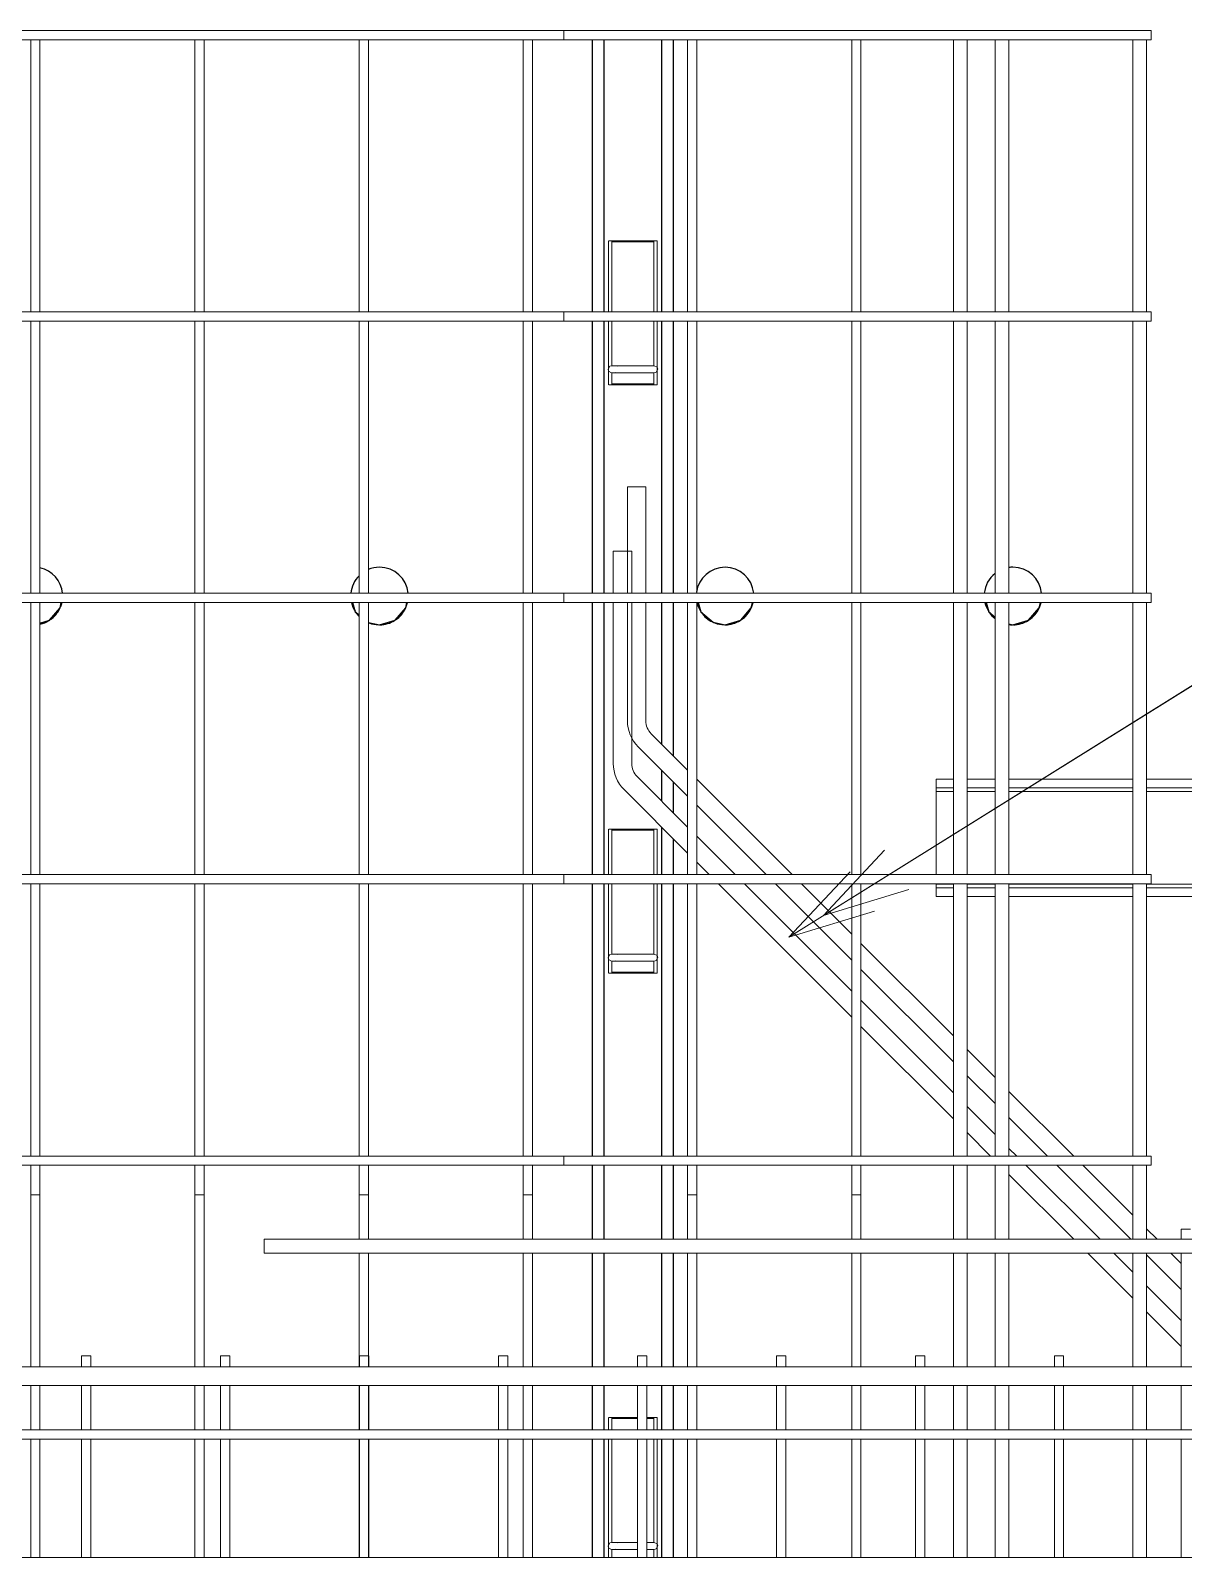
# Model space of a CAD drawing. Header units: millimetres. Extents: x 65464 to 98797, y 2255 to 31386.
# Drawn here: x 67880 to 68881, y 3385 to 4711 of the extents above; entities that cross this region are included whole.
import ezdxf

# ---------------------------------------------------------------- set-up
doc = ezdxf.new("R2010")
doc.units = ezdxf.units.MM
for name, color, linetype, lineweight in [('A-GENM', 13, 'Continuous', 18), ('A-WALL', 113, 'Continuous', 25), ('S-BEAM', 12, 'Continuous', 18), ('S-RBAR', 171, 'Continuous', 18), ('S-RBAR-IDEN', 171, 'Continuous', 9)]:
    doc.layers.add(name, color=color, linetype=linetype, lineweight=lineweight)

# ---------------------------------------------------------------- blocks, each defined once
blk = doc.blocks.new('loopbox down bent - Wire Loop-V1-Elevation Front')
at = {"layer": 'A-GENM'}
for p, q in [((68382, 4017.2), (68382, 3977.7)), ((68383.2, 4017.2), (68382.1, 4017.2)), ((68383.2, 4017.2), (68384.8, 4017.2)), ((68384.8, 4017.2), (68384.8, 3977.7)), ((68384.8, 4017.2), (68421.2, 4017.2)), ((68421.2, 4016.3), (68384.8, 4016.3)), ((68421.2, 4017.2), (68422.8, 4017.2)), ((68421.2, 4017.2), (68421.2, 3977.7)), ((68424, 4017.2), (68422.8, 4017.2)), ((68424, 3977.7), (68424, 4017.2)), ((68382, 3969.7), (68382, 3906.8)), ((68384.8, 3969.7), (68384.8, 3908.7)), ((68421.2, 3969.7), (68421.2, 3908.7)), ((68424, 3904.8), (68424, 3969.7)), ((68382, 3906.7), (68382, 3892.3)), ((68384.5, 3908.8), (68384.7, 3908.8)), ((68384.7, 3902.7), (68384.5, 3902.7)), ((68384.8, 3902.8), (68384.8, 3892.3)), ((68421.2, 3902.8), (68421.2, 3892.3)), ((68421.4, 3908.8), (68421.6, 3908.8)), ((68421.6, 3902.7), (68421.4, 3902.7)), ((68424, 3892.3), (68424, 3904.7)), ((68382.1, 3892.3), (68383.2, 3892.3)), ((68384.8, 3892.3), (68383.2, 3892.3)), ((68384.8, 3893.1), (68421.2, 3893.1)), ((68421.2, 3892.3), (68384.8, 3892.3)), ((68422.8, 3892.3), (68421.2, 3892.3)), ((68422.8, 3892.3), (68424, 3892.3))]:
    blk.add_line(p, q, dxfattribs=at)
at = {"layer": 'A-GENM', "flags": 128}
for points in [[(68381.5, 3905.7), (68382.9, 3908.3), (68384.5, 3908.8)], [(68384.5, 3902.7), (68382, 3904.1), (68381.5, 3905.7)], [(68421.6, 3908.8), (68417.6, 3908.8), (68407.3, 3908.8), (68395.3, 3908.8), (68386.5, 3908.8), (68384.5, 3908.8)], [(68384.5, 3902.7), (68388.5, 3902.7), (68398.7, 3902.7), (68410.8, 3902.7), (68419.6, 3902.7), (68421.6, 3902.7)], [(68421.6, 3908.8), (68424.1, 3907.4), (68424.6, 3905.7)], [(68424.6, 3905.7), (68423.2, 3903.2), (68421.6, 3902.7)]]:
    blk.add_lwpolyline(points, dxfattribs=at)
at = {"layer": 'A-GENM'}
for start_param, end_param in [(0.108567, 0.261799), (2.879793, 3.101861), (5.759587, 6.174619), (3.255247, 3.349095)]:
    blk.add_ellipse((68388.6, 3905.7), major_axis=(0, 3.04), ratio=0.992467, start_param=start_param, end_param=end_param, dxfattribs=at)
blk = doc.blocks.new('loopbox down bent - Wire Loop-V2-Elevation Front')
at = {"layer": 'A-GENM'}
for p, q in [((68382, 4528.2), (68382, 4466.5)), ((68383.2, 4528.2), (68382.1, 4528.2)), ((68383.2, 4528.2), (68384.8, 4528.2)), ((68384.8, 4528.2), (68384.8, 4466.5)), ((68384.8, 4528.2), (68421.2, 4528.2)), ((68421.2, 4527.3), (68384.8, 4527.3)), ((68421.2, 4528.2), (68422.8, 4528.2)), ((68421.2, 4528.2), (68421.2, 4466.5)), ((68424, 4528.2), (68422.8, 4528.2)), ((68424, 4466.5), (68424, 4528.2)), ((68382, 4458.5), (68382, 4417.8)), ((68384.8, 4458.5), (68384.8, 4419.7)), ((68421.2, 4458.5), (68421.2, 4419.7)), ((68424, 4415.8), (68424, 4458.5)), ((68382, 4417.7), (68382, 4403.3)), ((68384.5, 4419.8), (68384.7, 4419.8)), ((68421.4, 4419.8), (68421.6, 4419.8)), ((68382.1, 4403.3), (68383.2, 4403.3)), ((68384.8, 4403.3), (68383.2, 4403.3)), ((68384.7, 4413.7), (68384.5, 4413.7)), ((68384.8, 4413.8), (68384.8, 4403.3)), ((68384.8, 4404.1), (68421.2, 4404.1)), ((68421.2, 4403.3), (68384.8, 4403.3)), ((68421.2, 4413.8), (68421.2, 4403.3)), ((68422.8, 4403.3), (68421.2, 4403.3)), ((68421.6, 4413.7), (68421.4, 4413.7)), ((68422.8, 4403.3), (68424, 4403.3)), ((68424, 4403.3), (68424, 4415.7))]:
    blk.add_line(p, q, dxfattribs=at)
at = {"layer": 'A-GENM', "flags": 128}
for points in [[(68381.5, 4416.7), (68382.9, 4419.3), (68384.5, 4419.8)], [(68384.5, 4413.7), (68382, 4415.1), (68381.5, 4416.7)], [(68421.6, 4419.8), (68417.6, 4419.8), (68407.3, 4419.8), (68395.3, 4419.8), (68386.5, 4419.8), (68384.5, 4419.8)], [(68421.6, 4419.8), (68424.1, 4418.4), (68424.6, 4416.7)], [(68424.6, 4416.7), (68423.2, 4414.2), (68421.6, 4413.7)], [(68384.5, 4413.7), (68388.5, 4413.7), (68398.7, 4413.7), (68410.8, 4413.7), (68419.6, 4413.7), (68421.6, 4413.7)]]:
    blk.add_lwpolyline(points, dxfattribs=at)
at = {"layer": 'A-GENM'}
for start_param, end_param in [(0.108567, 0.261799), (5.759587, 6.174619), (2.879793, 3.101861), (3.255247, 3.349095)]:
    blk.add_ellipse((68388.6, 4416.7), major_axis=(0, 3.04), ratio=0.992467, start_param=start_param, end_param=end_param, dxfattribs=at)
blk = doc.blocks.new('loopbox down bent - Wire Loop-V5-Elevation Front')
at = {"layer": 'A-GENM'}
for p, q in [((68382, 3506.2), (68382, 3495.4)), ((68383.2, 3506.2), (68382.1, 3506.2)), ((68383.2, 3506.2), (68384.8, 3506.2)), ((68384.8, 3506.2), (68384.8, 3495.4)), ((68384.8, 3506.2), (68407, 3506.2)), ((68407, 3505.3), (68384.8, 3505.3)), ((68415, 3506.2), (68421.2, 3506.2)), ((68421.2, 3505.3), (68415, 3505.3)), ((68421.2, 3506.2), (68422.8, 3506.2)), ((68421.2, 3506.2), (68421.2, 3495.4)), ((68424, 3506.2), (68422.8, 3506.2)), ((68424, 3495.4), (68424, 3506.2)), ((68382, 3487.4), (68382, 3395.8)), ((68384.8, 3487.4), (68384.8, 3397.7)), ((68421.2, 3487.4), (68421.2, 3397.7)), ((68424, 3393.8), (68424, 3487.4)), ((68382, 3395.7), (68382, 3384.7)), ((68384.5, 3397.8), (68384.7, 3397.8)), ((68421.4, 3397.8), (68421.6, 3397.8)), ((68384.7, 3391.7), (68384.5, 3391.7)), ((68384.8, 3391.8), (68384.8, 3384.7)), ((68421.2, 3391.8), (68421.2, 3384.7)), ((68421.6, 3391.7), (68421.4, 3391.7)), ((68424, 3384.7), (68424, 3393.7))]:
    blk.add_line(p, q, dxfattribs=at)
at = {"layer": 'A-GENM', "flags": 128}
for points in [[(68381.5, 3394.7), (68382.9, 3397.3), (68384.5, 3397.8)], [(68407, 3397.8), (68395.3, 3397.8), (68386.5, 3397.8), (68384.5, 3397.8)], [(68421.6, 3397.8), (68417.6, 3397.8), (68415, 3397.8)], [(68421.6, 3397.8), (68424.1, 3396.4), (68424.6, 3394.7)], [(68384.5, 3391.7), (68382, 3393.1), (68381.5, 3394.7)], [(68384.5, 3391.7), (68388.5, 3391.7), (68398.7, 3391.7), (68407, 3391.7)], [(68415, 3391.7), (68419.6, 3391.7), (68421.6, 3391.7)], [(68424.6, 3394.7), (68423.2, 3392.2), (68421.6, 3391.7)]]:
    blk.add_lwpolyline(points, dxfattribs=at)
at = {"layer": 'A-GENM'}
for start_param, end_param in [(0.108567, 0.261799), (5.759587, 6.174619), (2.879793, 3.101861), (3.255247, 3.349095)]:
    blk.add_ellipse((68388.6, 3394.7), major_axis=(0, 3.04), ratio=0.992467, start_param=start_param, end_param=end_param, dxfattribs=at)
blk = doc.blocks.new('M_Linear Stiffener-Channel - C100X8-5344115-Elevation Front')
at = {"layer": 'S-BEAM'}
for p, q in [((68666.4, 4053.2), (68666.4, 4060.7)), ((68666.4, 4060.7), (68681.3, 4060.7)), ((68693.3, 4060.7), (68717.6, 4060.7)), ((68729.6, 4060.7), (68837, 4060.7)), ((68849, 4060.7), (70117, 4060.7)), ((70129, 4060.7), (70234, 4060.7)), ((70246.4, 4060.7), (70246.4, 4053.2)), ((68666.4, 4050.1), (68666.4, 4053.2)), ((68666.4, 4053.2), (68681.3, 4053.2)), ((68666.4, 3977.7), (68666.4, 4050.1)), ((68666.4, 4050.1), (68681.3, 4050.1)), ((68693.3, 4053.2), (68717.6, 4053.2)), ((68693.3, 4050.1), (68717.6, 4050.1)), ((68729.6, 4053.2), (68837, 4053.2)), ((68729.6, 4050.1), (68837, 4050.1)), ((68849, 4053.2), (70117, 4053.2)), ((68849, 4050.1), (70117, 4050.1)), ((70129, 4053.2), (70234, 4053.2)), ((70129, 4050.1), (70234, 4050.1)), ((70246.4, 4053.2), (70246.4, 4050.1)), ((70246.4, 4050.1), (70246.4, 4029.2)), ((70246.4, 4021.2), (70246.4, 3969.4)), ((68666.4, 3966.2), (68666.4, 3969.4)), ((68666.4, 3969.4), (68681.3, 3969.4)), ((68666.4, 3958.7), (68666.4, 3966.2)), ((68681.3, 3966.2), (68666.4, 3966.2)), ((68693.3, 3969.4), (68717.6, 3969.4)), ((68717.6, 3966.2), (68693.3, 3966.2)), ((68729.6, 3969.4), (68837, 3969.4)), ((68837, 3966.2), (68729.6, 3966.2)), ((68849, 3969.4), (70117, 3969.4)), ((70117, 3966.2), (68849, 3966.2)), ((70129, 3969.4), (70234, 3969.4)), ((70234, 3966.2), (70129, 3966.2)), ((70246.4, 3969.4), (70246.4, 3966.2)), ((70246.4, 3966.2), (70246.4, 3958.7)), ((68666.4, 3958.7), (68681.3, 3958.7)), ((68693.3, 3958.7), (68717.6, 3958.7)), ((68729.6, 3958.7), (68837, 3958.7)), ((68849, 3958.7), (70117, 3958.7)), ((70129, 3958.7), (70234, 3958.7))]:
    blk.add_line(p, q, dxfattribs=at)

msp = doc.modelspace()

# ---------------------------------------------------------------- linework, layer by layer
at = {"layer": 'A-WALL'}
for p, q in [((68368.04259, 4466.5123), (68368.04259, 4702.90028)), ((68378.04259, 4466.5123), (68378.04259, 4702.90028)), ((68428.04259, 4702.90028), (68428.04259, 4466.5123)), ((68438.04259, 4702.90028), (68438.04259, 4466.5123)), ((68368.04259, 4222.12433), (68368.04259, 4458.5123)), ((68378.04259, 4222.12433), (68378.04259, 4458.5123)), ((68428.04259, 4458.5123), (68428.04259, 4222.12433)), ((68438.04259, 4458.5123), (68438.04259, 4222.12433)), ((68368.04259, 3977.73635), (68368.04259, 4214.12433)), ((68378.04259, 3977.73635), (68378.04259, 4214.12433)), ((68428.04259, 4214.12433), (68428.04259, 4091.06371)), ((68438.04259, 4214.12433), (68438.04259, 4081.06371)), ((68173.39185, 4196.8107), (68183.04259, 4194.75)), ((68729.57958, 4195.48945), (68733.04259, 4194.75)), ((68428.04259, 4068.43629), (68428.04259, 4041.56623)), ((68438.04259, 4058.43629), (68438.04259, 4031.56623)), ((68428.04259, 4018.93882), (68428.04259, 3977.73635)), ((68438.04259, 4008.93882), (68438.04259, 3977.73635)), ((68368.04259, 3733.34838), (68368.04259, 3969.73635)), ((68378.04259, 3733.34838), (68378.04259, 3969.73635)), ((68428.04259, 3969.73635), (68428.04259, 3733.34838)), ((68438.04259, 3969.73635), (68438.04259, 3733.34838)), ((68368.04259, 3661), (68368.04259, 3725.34838)), ((68378.04259, 3661), (68378.04259, 3725.34838)), ((68428.04259, 3725.34838), (68428.04259, 3661)), ((68438.04259, 3725.34838), (68438.04259, 3661)), ((68368.04259, 3550.17372), (68368.04259, 3649)), ((68378.04259, 3550.17372), (68378.04259, 3649)), ((68428.04259, 3649), (68428.04259, 3550.17372)), ((68438.04259, 3649), (68438.04259, 3550.17372)), ((68368.04259, 3495.42529), (68368.04259, 3534.17372)), ((68378.04259, 3495.42529), (68378.04259, 3534.17372)), ((68428.04259, 3534.17372), (68428.04259, 3495.42529)), ((68438.04259, 3534.17372), (68438.04259, 3495.42529)), ((68368.04259, 3384.68772), (68368.04259, 3487.42529)), ((68378.04259, 3384.68772), (68378.04259, 3487.42529)), ((68428.04259, 3487.42529), (68428.04259, 3384.68772)), ((68438.04259, 3487.42529), (68438.04259, 3384.68772))]:
    msp.add_line(p, q, dxfattribs=at)
at = {"layer": 'A-WALL', "flags": 128}
for points in [[(67888.30575, 4196.30636), (67896.63907, 4198.77059), (67905.86228, 4209.53915), (67906.84135, 4214.12433)], [(68159.70614, 4214.12433), (68162.06318, 4206.15352), (68165.39185, 4203.30252)], [(68183.04259, 4194.75), (68196.63907, 4198.77059), (68205.86228, 4209.53915), (68206.84135, 4214.12433)], [(68459.70614, 4214.12433), (68462.06318, 4206.15352), (68472.83173, 4196.9303), (68483.04259, 4194.75)], [(68483.04259, 4194.75), (68496.63907, 4198.77059), (68505.86228, 4209.53915), (68506.84135, 4214.12433)], [(68709.70614, 4214.12433), (68712.06318, 4206.15352), (68717.57958, 4201.42874)], [(68733.04259, 4194.75), (68746.63907, 4198.77059), (68755.86228, 4209.53915), (68756.84135, 4214.12433)]]:
    msp.add_lwpolyline(points, dxfattribs=at)
at = {"layer": 'A-WALL'}
for centre, start, end in [((67883.04259, 4219.75), 5.50421946, 77.79882438), ((68183.04259, 4219.75), 90, 112.911708), ((68183.04259, 4219.75), 5.50421946, 90), ((68483.04259, 4219.75), 90, 172.33362353), ((68483.04259, 4219.75), 5.50421946, 90), ((68733.04259, 4219.75), 90, 98.02800467), ((68733.04259, 4219.75), 5.50421946, 90), ((68183.04259, 4219.75), 135, 174.49578054), ((68733.04259, 4219.75), 128.58398018, 174.49578054), ((67883.04259, 4219.75), 304.89123079, 334.13098747), ((67883.04259, 4219.75), 334.77405349, 338.15580516), ((67883.04259, 4219.75), 338.70968858, 346.9584436), ((68183.04259, 4219.75), 193.0415564, 211.93425252), ((68183.04259, 4219.75), 212.3286712, 213.89064593), ((68183.04259, 4219.75), 214.92559471, 225), ((68183.04259, 4219.75), 304.89123079, 334.13098747), ((68183.04259, 4219.75), 334.77405349, 338.15580516), ((68183.04259, 4219.75), 338.70968858, 346.9584436), ((68483.04259, 4219.75), 193.0415564, 211.93425252), ((68483.04259, 4219.75), 212.3286712, 213.89064593), ((68483.04259, 4219.75), 214.92559471, 244.10811664), ((68483.04259, 4219.75), 304.89123079, 334.13098747), ((68483.04259, 4219.75), 334.77405349, 338.15580516), ((68483.04259, 4219.75), 338.70968858, 346.9584436), ((68733.04259, 4219.75), 193.0415564, 211.93425252), ((68733.04259, 4219.75), 212.3286712, 213.89064593), ((68733.04259, 4219.75), 214.92559471, 231.41601982), ((68733.04259, 4219.75), 304.89123079, 334.13098747), ((68733.04259, 4219.75), 334.77405349, 338.15580516), ((68733.04259, 4219.75), 338.70968858, 346.9584436), ((67883.04259, 4219.75), 282.20117562, 301.81579347), ((67883.04259, 4219.75), 302.44713025, 303.92500985), ((68183.04259, 4219.75), 247.088292, 247.80596728), ((68183.04259, 4219.75), 249.05952645, 268.56839784), ((68183.04259, 4219.75), 270.72615516, 301.81579347), ((68183.04259, 4219.75), 302.44713025, 303.92500985), ((68483.04259, 4219.75), 244.79692431, 247.80596728), ((68483.04259, 4219.75), 249.05952645, 268.56839784), ((68483.04259, 4219.75), 270.72615516, 301.81579347), ((68483.04259, 4219.75), 302.44713025, 303.92500985), ((68733.04259, 4219.75), 261.97199533, 268.56839784), ((68733.04259, 4219.75), 270.72615516, 301.81579347), ((68733.04259, 4219.75), 302.44713025, 303.92500985)]:
    msp.add_arc(centre, 25, start, end, dxfattribs=at)
at = {"layer": 'S-RBAR'}
for p, q in [((68853.04259, 4710.90028), (66913.04259, 4710.90028)), ((68719.04259, 4710.90028), (68343.04259, 4710.90028)), ((68343.04259, 4710.90028), (68343.04259, 4702.90028)), ((68853.04259, 4710.90028), (68853.04259, 4702.90028)), ((68853.04259, 4702.90028), (66913.04259, 4702.90028)), ((67880.30575, 4466.5123), (67880.30575, 4702.90028)), ((67888.30575, 4466.5123), (67888.30575, 4702.90028)), ((68022.8488, 4466.5123), (68022.8488, 4702.90028)), ((68030.8488, 4466.5123), (68030.8488, 4702.90028)), ((68165.39185, 4466.5123), (68165.39185, 4702.90028)), ((68173.39185, 4466.5123), (68173.39185, 4702.90028)), ((68307.93491, 4466.5123), (68307.93491, 4702.90028)), ((68315.93491, 4466.5123), (68315.93491, 4702.90028)), ((68719.04259, 4702.90028), (68343.04259, 4702.90028)), ((68450.47796, 4466.5123), (68450.47796, 4702.90028)), ((68458.47796, 4466.5123), (68458.47796, 4702.90028)), ((68593.02102, 4466.5123), (68593.02102, 4702.90028)), ((68601.02102, 4466.5123), (68601.02102, 4702.90028)), ((68681.32958, 4466.5123), (68681.32958, 4702.90028)), ((68693.32958, 4466.5123), (68693.32958, 4702.90028)), ((68717.57958, 4466.5123), (68717.57958, 4702.90028)), ((68729.57958, 4466.5123), (68729.57958, 4702.90028)), ((68837.04259, 4466.5123), (68837.04259, 4702.90028)), ((68849.04259, 4466.5123), (68849.04259, 4702.90028)), ((68853.04259, 4466.5123), (66913.04259, 4466.5123)), ((68853.04259, 4458.5123), (66913.04259, 4458.5123)), ((67880.30575, 4222.12433), (67880.30575, 4458.5123)), ((67888.30575, 4222.12433), (67888.30575, 4458.5123)), ((68022.8488, 4222.12433), (68022.8488, 4458.5123)), ((68030.8488, 4222.12433), (68030.8488, 4458.5123)), ((68165.39185, 4222.12433), (68165.39185, 4458.5123)), ((68173.39185, 4222.12433), (68173.39185, 4458.5123)), ((68307.93491, 4222.12433), (68307.93491, 4458.5123)), ((68315.93491, 4222.12433), (68315.93491, 4458.5123)), ((68719.04259, 4466.5123), (68343.04259, 4466.5123)), ((68343.04259, 4466.5123), (68343.04259, 4458.5123)), ((68719.04259, 4458.5123), (68343.04259, 4458.5123)), ((68450.47796, 4222.12433), (68450.47796, 4458.5123)), ((68458.47796, 4222.12433), (68458.47796, 4458.5123)), ((68593.02102, 4222.12433), (68593.02102, 4458.5123)), ((68601.02102, 4222.12433), (68601.02102, 4458.5123)), ((68681.32958, 4222.12433), (68681.32958, 4458.5123)), ((68693.32958, 4222.12433), (68693.32958, 4458.5123)), ((68717.57958, 4222.12433), (68717.57958, 4458.5123)), ((68729.57958, 4222.12433), (68729.57958, 4458.5123)), ((68837.04259, 4222.12433), (68837.04259, 4458.5123)), ((68849.04259, 4222.12433), (68849.04259, 4458.5123)), ((68853.04259, 4466.5123), (68853.04259, 4458.5123)), ((68414.32006, 4314.65), (68398.32006, 4314.65)), ((68398.32006, 4222.12433), (68398.32006, 4314.65)), ((68414.32006, 4222.12433), (68414.32006, 4314.65)), ((68402.04259, 4258.7231), (68386.04259, 4258.7231)), ((68386.04259, 4222.12433), (68386.04259, 4258.7231)), ((68402.04259, 4222.12433), (68402.04259, 4258.7231)), ((68853.04259, 4222.12433), (66913.04259, 4222.12433)), ((68719.04259, 4222.12433), (68343.04259, 4222.12433)), ((68343.04259, 4222.12433), (68343.04259, 4214.12433)), ((68853.04259, 4222.12433), (68853.04259, 4214.12433)), ((68853.04259, 4214.12433), (66913.04259, 4214.12433)), ((67880.30575, 3977.73635), (67880.30575, 4214.12433)), ((67888.30575, 3977.73635), (67888.30575, 4214.12433)), ((68022.8488, 3977.73635), (68022.8488, 4214.12433)), ((68030.8488, 3977.73635), (68030.8488, 4214.12433)), ((68165.39185, 3977.73635), (68165.39185, 4214.12433)), ((68173.39185, 3977.73635), (68173.39185, 4214.12433)), ((68307.93491, 3977.73635), (68307.93491, 4214.12433)), ((68315.93491, 3977.73635), (68315.93491, 4214.12433)), ((68719.04259, 4214.12433), (68343.04259, 4214.12433)), ((68386.04259, 4074.19365), (68386.04259, 4214.12433)), ((68398.32006, 4111.41365), (68398.32006, 4214.12433)), ((68402.04259, 4074.19365), (68402.04259, 4214.12433)), ((68414.32006, 4111.41365), (68414.32006, 4214.12433)), ((68450.47796, 3977.73635), (68450.47796, 4214.12433)), ((68458.47796, 3977.73635), (68458.47796, 4214.12433)), ((68593.02102, 3977.73635), (68593.02102, 4214.12433)), ((68601.02102, 3977.73635), (68601.02102, 4214.12433)), ((68681.32958, 3977.73635), (68681.32958, 4214.12433)), ((68693.32958, 3977.73635), (68693.32958, 4214.12433)), ((68717.57958, 3977.73635), (68717.57958, 4214.12433)), ((68729.57958, 3977.73635), (68729.57958, 4214.12433)), ((68837.04259, 3977.73635), (68837.04259, 4214.12433)), ((68849.04259, 3977.73635), (68849.04259, 4214.12433)), ((68450.47796, 4068.62833), (68419.00635, 4100.09994)), ((68450.47796, 4046.00092), (68407.69264, 4088.78624)), ((68450.47796, 4019.13086), (68406.72888, 4062.87994)), ((68541.36994, 3977.73635), (68458.47796, 4060.62833)), ((68450.47796, 3996.50344), (68395.41517, 4051.56623)), ((68518.74252, 3977.73635), (68458.47796, 4038.00092)), ((68491.87247, 3977.73635), (68458.47796, 4011.13086)), ((68469.24505, 3977.73635), (68458.47796, 3988.50344)), ((68853.04259, 3977.73635), (66929.04259, 3977.73635)), ((68853.04259, 3969.73635), (66929.04259, 3969.73635)), ((67880.30575, 3733.34838), (67880.30575, 3969.73635)), ((67888.30575, 3733.34838), (67888.30575, 3969.73635)), ((68022.8488, 3733.34838), (68022.8488, 3969.73635)), ((68030.8488, 3733.34838), (68030.8488, 3969.73635)), ((68165.39185, 3733.34838), (68165.39185, 3969.73635)), ((68173.39185, 3733.34838), (68173.39185, 3969.73635)), ((68307.93491, 3733.34838), (68307.93491, 3969.73635)), ((68315.93491, 3733.34838), (68315.93491, 3969.73635)), ((68719.04259, 3977.73635), (68343.04259, 3977.73635)), ((68343.04259, 3977.73635), (68343.04259, 3969.73635)), ((68719.04259, 3969.73635), (68343.04259, 3969.73635)), ((68450.47796, 3733.34838), (68450.47796, 3969.73635)), ((68458.47796, 3733.34838), (68458.47796, 3969.73635)), ((68593.02102, 3853.96039), (68477.24505, 3969.73635)), ((68593.02102, 3876.5878), (68499.87247, 3969.73635)), ((68593.02102, 3903.45786), (68526.74252, 3969.73635)), ((68593.02102, 3926.08528), (68549.36994, 3969.73635)), ((68593.02102, 3733.34838), (68593.02102, 3969.73635)), ((68601.02102, 3733.34838), (68601.02102, 3969.73635)), ((68681.32958, 3733.34838), (68681.32958, 3969.73635)), ((68693.32958, 3733.34838), (68693.32958, 3969.73635)), ((68717.57958, 3733.34838), (68717.57958, 3969.73635)), ((68729.57958, 3733.34838), (68729.57958, 3969.73635)), ((68837.04259, 3733.34838), (68837.04259, 3969.73635)), ((68849.04259, 3733.34838), (68849.04259, 3969.73635)), ((68853.04259, 3977.73635), (68853.04259, 3969.73635)), ((68681.32958, 3837.77671), (68601.02102, 3918.08528)), ((68681.32958, 3815.14929), (68601.02102, 3895.45786)), ((68681.32958, 3788.27923), (68601.02102, 3868.5878)), ((68681.32958, 3765.65182), (68601.02102, 3845.96039)), ((68717.57958, 3801.52671), (68693.32958, 3825.77671)), ((68717.57958, 3778.89929), (68693.32958, 3803.14929)), ((68785.75791, 3733.34838), (68729.57958, 3789.52671)), ((68717.57958, 3752.02923), (68693.32958, 3776.27923)), ((68763.1305, 3733.34838), (68729.57958, 3766.89929)), ((68713.63302, 3733.34838), (68693.32958, 3753.65182)), ((68736.26044, 3733.34838), (68729.57958, 3740.02923)), ((68853.04259, 3733.34838), (66929.04259, 3733.34838)), ((68719.04259, 3733.34838), (68343.04259, 3733.34838)), ((68343.04259, 3733.34838), (68343.04259, 3725.34838)), ((68853.04259, 3733.34838), (68853.04259, 3725.34838)), ((68853.04259, 3725.34838), (66929.04259, 3725.34838)), ((67880.30575, 3550.17372), (67880.30575, 3725.34838)), ((67888.30575, 3550.17372), (67888.30575, 3725.34838)), ((68022.8488, 3550.17372), (68022.8488, 3725.34838)), ((68030.8488, 3550.17372), (68030.8488, 3725.34838)), ((68165.39185, 3661), (68165.39185, 3725.34838)), ((68173.39185, 3661), (68173.39185, 3725.34838)), ((68307.93491, 3661), (68307.93491, 3725.34838)), ((68315.93491, 3661), (68315.93491, 3725.34838)), ((68719.04259, 3725.34838), (68343.04259, 3725.34838)), ((68450.47796, 3661), (68450.47796, 3725.34838)), ((68458.47796, 3661), (68458.47796, 3725.34838)), ((68593.02102, 3661), (68593.02102, 3725.34838)), ((68601.02102, 3661), (68601.02102, 3725.34838)), ((68681.32958, 3661), (68681.32958, 3725.34838)), ((68693.32958, 3661), (68693.32958, 3725.34838)), ((68717.57958, 3661), (68717.57958, 3725.34838)), ((68729.57958, 3661), (68729.57958, 3725.34838)), ((68785.9814, 3661), (68729.57958, 3717.40182)), ((68808.60882, 3661), (68744.26044, 3725.34838)), ((68835.47888, 3661), (68771.1305, 3725.34838)), ((68837.04259, 3682.06371), (68793.75791, 3725.34838)), ((68837.04259, 3661), (68837.04259, 3725.34838)), ((68849.04259, 3661), (68849.04259, 3725.34838)), ((67880.30575, 3699.75), (67880.30575, 3550.17372)), ((67880.30575, 3699.75), (67888.30575, 3699.75)), ((67888.30575, 3699.75), (67888.30575, 3550.17372)), ((68022.8488, 3699.75), (68022.8488, 3550.17372)), ((68022.8488, 3699.75), (68030.8488, 3699.75)), ((68030.8488, 3699.75), (68030.8488, 3550.17372)), ((68165.39185, 3699.75), (68165.39185, 3661)), ((68165.39185, 3699.75), (68173.39185, 3699.75)), ((68173.39185, 3699.75), (68173.39185, 3661)), ((68307.93491, 3699.75), (68307.93491, 3661)), ((68307.93491, 3699.75), (68315.93491, 3699.75)), ((68315.93491, 3699.75), (68315.93491, 3661)), ((68450.47796, 3699.75), (68450.47796, 3661)), ((68450.47796, 3699.75), (68458.47796, 3699.75)), ((68458.47796, 3699.75), (68458.47796, 3661)), ((68593.02102, 3699.75), (68593.02102, 3661)), ((68593.02102, 3699.75), (68601.02102, 3699.75)), ((68601.02102, 3699.75), (68601.02102, 3661)), ((68083.04259, 3661), (70597.04259, 3661)), ((68083.04259, 3649), (68083.04259, 3661)), ((68858.10629, 3661), (68849.04259, 3670.06371)), ((68887.04259, 3669.75), (68879.04259, 3669.75)), ((68879.04259, 3661), (68879.04259, 3669.75)), ((68083.04259, 3649), (70597.04259, 3649)), ((68165.39185, 3550.17372), (68165.39185, 3649)), ((68165.39185, 3649), (68165.39185, 3550.17372)), ((68173.39185, 3550.17372), (68173.39185, 3649)), ((68173.39185, 3649), (68173.39185, 3550.17372)), ((68307.93491, 3550.17372), (68307.93491, 3649)), ((68307.93491, 3649), (68307.93491, 3550.17372)), ((68315.93491, 3550.17372), (68315.93491, 3649)), ((68315.93491, 3649), (68315.93491, 3550.17372)), ((68450.47796, 3550.17372), (68450.47796, 3649)), ((68450.47796, 3649), (68450.47796, 3550.17372)), ((68458.47796, 3550.17372), (68458.47796, 3649)), ((68458.47796, 3649), (68458.47796, 3550.17372)), ((68593.02102, 3550.17372), (68593.02102, 3649)), ((68593.02102, 3649), (68593.02102, 3550.17372)), ((68601.02102, 3550.17372), (68601.02102, 3649)), ((68601.02102, 3649), (68601.02102, 3550.17372)), ((68681.32958, 3550.17372), (68681.32958, 3649)), ((68693.32958, 3550.17372), (68693.32958, 3649)), ((68717.57958, 3550.17372), (68717.57958, 3649)), ((68729.57958, 3550.17372), (68729.57958, 3649)), ((68837.04259, 3609.93882), (68797.9814, 3649)), ((68837.04259, 3632.56623), (68820.60882, 3649)), ((68837.04259, 3550.17372), (68837.04259, 3649)), ((68849.04259, 3550.17372), (68849.04259, 3649)), ((68879.04259, 3617.43629), (68849.04259, 3647.43629)), ((68879.04259, 3640.06371), (68870.10629, 3649)), ((68879.04259, 3550.17372), (68879.04259, 3649)), ((68879.04259, 3590.56623), (68849.04259, 3620.56623)), ((68879.04259, 3567.93882), (68849.04259, 3597.93882)), ((67932.37592, 3559.75), (67924.37592, 3559.75)), ((67924.37592, 3550.17372), (67924.37592, 3559.75)), ((67932.37592, 3550.17372), (67932.37592, 3559.75)), ((68053.04259, 3559.75), (68045.04259, 3559.75)), ((68045.04259, 3550.17372), (68045.04259, 3559.75)), ((68053.04259, 3550.17372), (68053.04259, 3559.75)), ((68173.70925, 3559.75), (68165.70925, 3559.75)), ((68165.70925, 3550.17372), (68165.70925, 3559.75)), ((68173.70925, 3550.17372), (68173.70925, 3559.75)), ((68294.37592, 3559.75), (68286.37592, 3559.75)), ((68286.37592, 3550.17372), (68286.37592, 3559.75)), ((68294.37592, 3550.17372), (68294.37592, 3559.75)), ((68415.04259, 3559.75), (68407.04259, 3559.75)), ((68407.04259, 3550.17372), (68407.04259, 3559.75)), ((68415.04259, 3550.17372), (68415.04259, 3559.75)), ((68535.70925, 3559.75), (68527.70925, 3559.75)), ((68527.70925, 3550.17372), (68527.70925, 3559.75)), ((68535.70925, 3550.17372), (68535.70925, 3559.75)), ((68656.37592, 3559.75), (68648.37592, 3559.75)), ((68648.37592, 3550.17372), (68648.37592, 3559.75)), ((68656.37592, 3550.17372), (68656.37592, 3559.75)), ((68777.04259, 3559.75), (68769.04259, 3559.75)), ((68769.04259, 3550.17372), (68769.04259, 3559.75)), ((68777.04259, 3550.17372), (68777.04259, 3559.75)), ((66913.04259, 3550.17372), (70613.04259, 3550.17372)), ((66913.04259, 3534.17372), (70613.04259, 3534.17372)), ((67880.30575, 3495.42529), (67880.30575, 3534.17372)), ((67880.30575, 3534.17372), (67880.30575, 3495.42529)), ((67888.30575, 3495.42529), (67888.30575, 3534.17372)), ((67888.30575, 3534.17372), (67888.30575, 3495.42529)), ((67924.37592, 3495.42529), (67924.37592, 3534.17372)), ((67924.37592, 3534.17372), (67924.37592, 3495.42529)), ((67932.37592, 3495.42529), (67932.37592, 3534.17372)), ((67932.37592, 3534.17372), (67932.37592, 3495.42529)), ((68022.8488, 3495.42529), (68022.8488, 3534.17372)), ((68022.8488, 3534.17372), (68022.8488, 3495.42529)), ((68030.8488, 3495.42529), (68030.8488, 3534.17372)), ((68030.8488, 3534.17372), (68030.8488, 3495.42529)), ((68045.04259, 3495.42529), (68045.04259, 3534.17372)), ((68045.04259, 3534.17372), (68045.04259, 3495.42529)), ((68053.04259, 3495.42529), (68053.04259, 3534.17372)), ((68053.04259, 3534.17372), (68053.04259, 3495.42529)), ((68165.39185, 3495.42529), (68165.39185, 3534.17372)), ((68165.39185, 3534.17372), (68165.39185, 3495.42529)), ((68165.70925, 3495.42529), (68165.70925, 3534.17372)), ((68165.70925, 3534.17372), (68165.70925, 3495.42529)), ((68173.39185, 3495.42529), (68173.39185, 3534.17372)), ((68173.39185, 3534.17372), (68173.39185, 3495.42529)), ((68173.70925, 3495.42529), (68173.70925, 3534.17372)), ((68173.70925, 3534.17372), (68173.70925, 3495.42529)), ((68286.37592, 3495.42529), (68286.37592, 3534.17372)), ((68286.37592, 3534.17372), (68286.37592, 3495.42529)), ((68294.37592, 3495.42529), (68294.37592, 3534.17372)), ((68294.37592, 3534.17372), (68294.37592, 3495.42529)), ((68307.93491, 3495.42529), (68307.93491, 3534.17372)), ((68307.93491, 3534.17372), (68307.93491, 3495.42529)), ((68315.93491, 3495.42529), (68315.93491, 3534.17372)), ((68315.93491, 3534.17372), (68315.93491, 3495.42529)), ((68407.04259, 3495.42529), (68407.04259, 3534.17372)), ((68407.04259, 3534.17372), (68407.04259, 3495.42529)), ((68415.04259, 3495.42529), (68415.04259, 3534.17372)), ((68415.04259, 3534.17372), (68415.04259, 3495.42529)), ((68450.47796, 3495.42529), (68450.47796, 3534.17372)), ((68450.47796, 3534.17372), (68450.47796, 3495.42529)), ((68458.47796, 3495.42529), (68458.47796, 3534.17372)), ((68458.47796, 3534.17372), (68458.47796, 3495.42529)), ((68527.70925, 3495.42529), (68527.70925, 3534.17372)), ((68527.70925, 3534.17372), (68527.70925, 3495.42529)), ((68535.70925, 3495.42529), (68535.70925, 3534.17372)), ((68535.70925, 3534.17372), (68535.70925, 3495.42529)), ((68593.02102, 3495.42529), (68593.02102, 3534.17372)), ((68593.02102, 3534.17372), (68593.02102, 3495.42529)), ((68601.02102, 3495.42529), (68601.02102, 3534.17372)), ((68601.02102, 3534.17372), (68601.02102, 3495.42529)), ((68648.37592, 3495.42529), (68648.37592, 3534.17372)), ((68648.37592, 3534.17372), (68648.37592, 3495.42529)), ((68656.37592, 3495.42529), (68656.37592, 3534.17372)), ((68656.37592, 3534.17372), (68656.37592, 3495.42529)), ((68681.32958, 3495.42529), (68681.32958, 3534.17372)), ((68693.32958, 3495.42529), (68693.32958, 3534.17372)), ((68717.57958, 3495.42529), (68717.57958, 3534.17372)), ((68729.57958, 3495.42529), (68729.57958, 3534.17372)), ((68769.04259, 3495.42529), (68769.04259, 3534.17372)), ((68769.04259, 3534.17372), (68769.04259, 3495.42529)), ((68777.04259, 3495.42529), (68777.04259, 3534.17372)), ((68777.04259, 3534.17372), (68777.04259, 3495.42529)), ((68837.04259, 3495.42529), (68837.04259, 3534.17372)), ((68849.04259, 3495.42529), (68849.04259, 3534.17372)), ((68879.04259, 3495.42529), (68879.04259, 3534.17372)), ((68879.04259, 3534.17372), (68879.04259, 3495.42529)), ((66929.04259, 3495.42529), (70597.04259, 3495.42529)), ((66929.04259, 3487.42529), (70597.04259, 3487.42529)), ((67880.30575, 3384.68772), (67880.30575, 3487.42529)), ((67880.30575, 3487.42529), (67880.30575, 3384.68772)), ((67888.30575, 3384.68772), (67888.30575, 3487.42529)), ((67888.30575, 3487.42529), (67888.30575, 3384.68772)), ((67924.37592, 3384.68772), (67924.37592, 3487.42529)), ((67924.37592, 3487.42529), (67924.37592, 3384.68772)), ((67932.37592, 3384.68772), (67932.37592, 3487.42529)), ((67932.37592, 3487.42529), (67932.37592, 3384.68772)), ((68022.8488, 3384.68772), (68022.8488, 3487.42529)), ((68022.8488, 3487.42529), (68022.8488, 3384.68772)), ((68030.8488, 3384.68772), (68030.8488, 3487.42529)), ((68030.8488, 3487.42529), (68030.8488, 3384.68772)), ((68045.04259, 3384.68772), (68045.04259, 3487.42529)), ((68045.04259, 3487.42529), (68045.04259, 3384.68772)), ((68053.04259, 3384.68772), (68053.04259, 3487.42529)), ((68053.04259, 3487.42529), (68053.04259, 3384.68772)), ((68165.39185, 3384.68772), (68165.39185, 3487.42529)), ((68165.39185, 3487.42529), (68165.39185, 3384.68772)), ((68165.70925, 3384.68772), (68165.70925, 3487.42529)), ((68165.70925, 3487.42529), (68165.70925, 3384.68772)), ((68173.39185, 3384.68772), (68173.39185, 3487.42529)), ((68173.39185, 3487.42529), (68173.39185, 3384.68772)), ((68173.70925, 3384.68772), (68173.70925, 3487.42529)), ((68173.70925, 3487.42529), (68173.70925, 3384.68772)), ((68286.37592, 3384.68772), (68286.37592, 3487.42529)), ((68286.37592, 3487.42529), (68286.37592, 3384.68772)), ((68294.37592, 3384.68772), (68294.37592, 3487.42529)), ((68294.37592, 3487.42529), (68294.37592, 3384.68772)), ((68307.93491, 3384.68772), (68307.93491, 3487.42529)), ((68307.93491, 3487.42529), (68307.93491, 3384.68772)), ((68315.93491, 3384.68772), (68315.93491, 3487.42529)), ((68315.93491, 3487.42529), (68315.93491, 3384.68772)), ((68407.04259, 3384.68772), (68407.04259, 3487.42529)), ((68407.04259, 3487.42529), (68407.04259, 3384.68772)), ((68415.04259, 3384.68772), (68415.04259, 3487.42529)), ((68415.04259, 3487.42529), (68415.04259, 3384.68772)), ((68450.47796, 3384.68772), (68450.47796, 3487.42529)), ((68450.47796, 3487.42529), (68450.47796, 3384.68772)), ((68458.47796, 3384.68772), (68458.47796, 3487.42529)), ((68458.47796, 3487.42529), (68458.47796, 3384.68772)), ((68527.70925, 3384.68772), (68527.70925, 3487.42529)), ((68527.70925, 3487.42529), (68527.70925, 3384.68772)), ((68535.70925, 3384.68772), (68535.70925, 3487.42529)), ((68535.70925, 3487.42529), (68535.70925, 3384.68772)), ((68593.02102, 3384.68772), (68593.02102, 3487.42529)), ((68593.02102, 3487.42529), (68593.02102, 3384.68772)), ((68601.02102, 3384.68772), (68601.02102, 3487.42529)), ((68601.02102, 3487.42529), (68601.02102, 3384.68772)), ((68648.37592, 3384.68772), (68648.37592, 3487.42529)), ((68648.37592, 3487.42529), (68648.37592, 3384.68772)), ((68656.37592, 3384.68772), (68656.37592, 3487.42529)), ((68656.37592, 3487.42529), (68656.37592, 3384.68772)), ((68681.32958, 3384.68772), (68681.32958, 3487.42529)), ((68693.32958, 3384.68772), (68693.32958, 3487.42529)), ((68717.57958, 3384.68772), (68717.57958, 3487.42529)), ((68729.57958, 3384.68772), (68729.57958, 3487.42529)), ((68769.04259, 3384.68772), (68769.04259, 3487.42529)), ((68769.04259, 3487.42529), (68769.04259, 3384.68772)), ((68777.04259, 3384.68772), (68777.04259, 3487.42529)), ((68777.04259, 3487.42529), (68777.04259, 3384.68772)), ((68837.04259, 3384.68772), (68837.04259, 3487.42529)), ((68849.04259, 3384.68772), (68849.04259, 3487.42529)), ((68879.04259, 3384.68772), (68879.04259, 3487.42529)), ((68879.04259, 3487.42529), (68879.04259, 3384.68772)), ((66929.04259, 3384.68772), (70597.04259, 3384.68772))]:
    msp.add_line(p, q, dxfattribs=at)
for centre, radius in [((68430.32006, 4111.41365), 32), ((68430.32006, 4111.41365), 16), ((68418.04259, 4074.19365), 32), ((68418.04259, 4074.19365), 16)]:
    msp.add_arc(centre, radius, 180, 225, dxfattribs=at)
at = {"layer": 'S-RBAR-IDEN'}
for p, q in [((68538.57975, 3923.41681), (69278.52515, 4385.262)), ((68568.45812, 3942.33027), (69278.52515, 4385.262)), ((68568.45812, 3942.33027), (68621.45652, 3999.07555)), ((68538.57975, 3923.41681), (68591.56292, 3980.17631)), ((68568.45812, 3942.33027), (68642.72872, 3964.97393)), ((68538.57975, 3923.41681), (68612.84427, 3946.08039))]:
    msp.add_line(p, q, dxfattribs=at)

# ---------------------------------------------------------------- block references
at = {"layer": 'A-GENM'}
for name in ['loopbox down bent - Wire Loop-V2-Elevation Front', 'loopbox down bent - Wire Loop-V1-Elevation Front', 'loopbox down bent - Wire Loop-V5-Elevation Front']:
    msp.add_blockref(name, (0, 0), dxfattribs=at)
at = {"layer": 'S-BEAM'}
msp.add_blockref('M_Linear Stiffener-Channel - C100X8-5344115-Elevation Front', (0, 0), dxfattribs=at)

doc.saveas('drawing.dxf')
